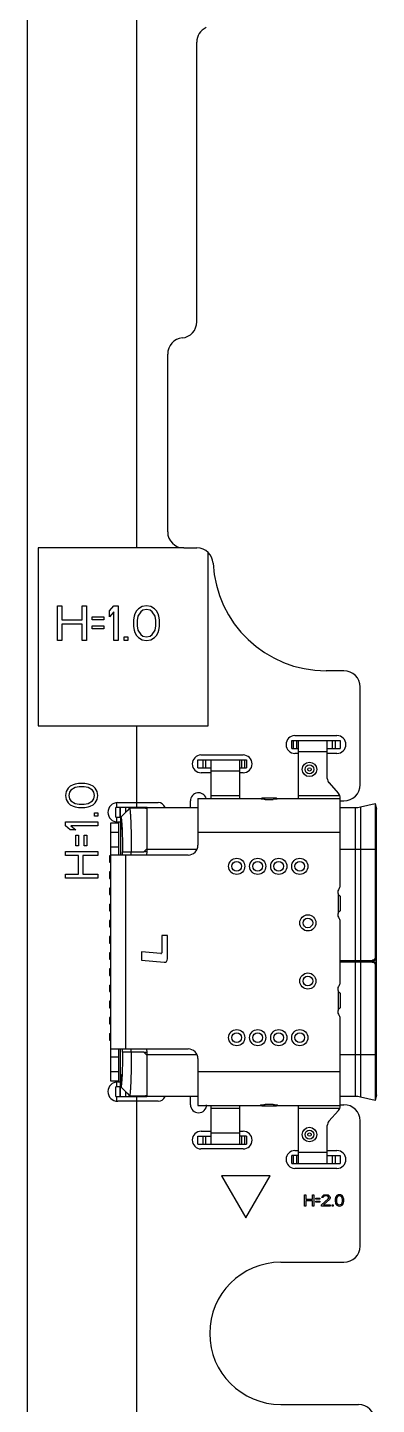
# Model space of a CAD drawing. Header units: millimetres. Extents: x 0 to 594, y 0 to 420.
# Drawn here: x 355.91 to 366.7, y 199.03 to 241.64 of the extents above; entities that cross this region are included whole.
import ezdxf

# ---------------------------------------------------------------- set-up
doc = ezdxf.new("R2010")
doc.units = ezdxf.units.MM
doc.header["$LTSCALE"] = 32.67
doc.layers.get('0').update_dxf_attribs({"linetype": 'CONTINUOUS'})

msp = doc.modelspace()

# ---------------------------------------------------------------- linework, layer by layer
at = {"color": 40, "linetype": 'CONTINUOUS'}
for p, q in [((355.909, 184.083), (355.909, 274.913)), ((359.291, 225.533), (359.291, 249.163)), ((360.741, 225.533), (356.241, 225.533)), ((356.241, 225.533), (356.241, 220.033)), ((361.491, 220.033), (361.491, 225.395)), ((356.241, 220.033), (361.491, 220.033)), ((359.291, 217.503), (359.291, 220.033)), ((358.661, 217.653), (358.661, 217.503)), ((358.661, 217.203), (358.661, 217.053)), ((358.661, 209.013), (358.661, 208.863)), ((358.661, 208.563), (358.661, 208.413)), ((359.291, 197.883), (359.291, 208.563)), ((363.409, 206.103), (361.909, 206.103)), ((361.909, 206.103), (362.659, 204.804)), ((362.659, 204.804), (363.409, 206.103))]:
    msp.add_line(p, q, dxfattribs=at)
at = {"color": 7, "linetype": 'CONTINUOUS'}
for p, q in [((361.141, 232.528), (361.141, 241.183)), ((360.241, 226.033), (360.241, 231.533)), ((360.741, 225.533), (361.146, 225.533)), ((365.691, 221.733), (365.141, 221.733)), ((366.191, 218.208), (366.191, 221.233)), ((364.076, 219.33), (364.076, 219.576)), ((364.077, 219.578), (365.576, 219.578)), ((364.169, 219.728), (365.476, 219.728)), ((364.276, 219.578), (364.276, 217.778)), ((365.176, 218.404), (365.176, 219.578)), ((365.576, 219.578), (365.576, 219.328)), ((361.176, 218.978), (362.676, 218.978)), ((361.176, 218.728), (361.176, 218.978)), ((361.269, 219.128), (362.576, 219.128)), ((361.576, 218.978), (361.576, 217.778)), ((362.476, 217.778), (362.476, 218.978)), ((362.676, 218.976), (362.676, 218.73)), ((364.077, 219.328), (364.276, 219.328)), ((364.276, 219.178), (364.176, 219.178)), ((365.176, 219.328), (365.576, 219.328)), ((365.476, 219.178), (365.176, 219.178)), ((361.176, 218.728), (361.576, 218.728)), ((361.576, 218.578), (361.276, 218.578)), ((362.476, 218.728), (362.676, 218.728)), ((362.576, 218.578), (362.476, 218.578)), ((365.227, 218.272), (365.526, 217.935)), ((360.946, 217.503), (360.946, 217.708)), ((361.176, 217.778), (363.151, 217.778)), ((361.176, 217.778), (361.176, 216.333)), ((363.151, 217.803), (363.601, 217.803)), ((363.151, 217.803), (363.151, 217.763)), ((363.251, 217.755), (363.501, 217.755)), ((363.601, 217.763), (363.601, 217.803)), ((363.601, 217.778), (365.576, 217.778)), ((363.651, 217.778), (363.651, 217.776)), ((365.576, 215.087), (365.576, 217.802)), ((365.576, 217.708), (365.691, 217.708)), ((359.531, 217.503), (358.636, 217.503)), ((358.636, 217.203), (358.636, 217.503)), ((358.696, 217.653), (359.946, 217.653)), ((358.786, 217.203), (358.786, 217.503)), ((358.986, 217.403), (358.802, 217.211)), ((359.061, 217.481), (358.986, 217.403)), ((359.061, 217.481), (358.986, 217.403)), ((359.506, 217.481), (359.061, 217.481)), ((359.531, 217.479), (359.531, 217.503)), ((359.606, 217.503), (361.176, 217.503)), ((359.606, 216.128), (359.606, 217.497)), ((365.576, 217.503), (366.046, 217.503)), ((366.2, 217.52), (366.658, 217.623)), ((366.658, 217.623), (366.696, 217.453)), ((366.658, 217.623), (366.658, 212.873)), ((366.696, 208.614), (366.696, 217.453)), ((358.486, 217.033), (358.736, 217.033)), ((358.486, 209.033), (358.486, 217.033)), ((358.636, 217.203), (358.802, 217.203)), ((358.786, 217.053), (358.696, 217.053)), ((358.736, 216.033), (358.736, 217.033)), ((358.802, 217.183), (358.786, 217.183)), ((358.786, 217.183), (358.786, 216.033)), ((358.802, 216.833), (358.802, 217.211)), ((358.802, 217.21), (358.802, 217.211)), ((358.804, 217.207), (358.802, 217.21)), ((358.802, 216.833), (358.786, 216.833)), ((358.802, 216.833), (358.786, 216.823)), ((358.486, 216.008), (358.44, 216.008)), ((358.44, 216.008), (358.44, 215.808)), ((360.876, 216.033), (358.486, 216.033)), ((358.839, 216.133), (359.506, 216.133)), ((358.839, 216.133), (358.839, 216.033)), ((359.102, 216.133), (359.102, 216.033)), ((359.506, 216.133), (359.606, 216.233)), ((358.44, 215.808), (358.486, 215.808)), ((358.486, 215.508), (358.44, 215.508)), ((358.44, 215.508), (358.44, 215.308)), ((358.44, 215.308), (358.486, 215.308)), ((358.486, 215.008), (358.44, 215.008)), ((358.44, 215.008), (358.44, 214.808)), ((358.44, 214.808), (358.486, 214.808)), ((365.526, 214.261), (365.526, 214.805)), ((365.576, 214.758), (365.576, 214.308)), ((358.44, 214.508), (358.486, 214.508)), ((358.44, 214.508), (358.44, 214.308)), ((358.44, 214.308), (358.486, 214.308)), ((358.486, 214.008), (358.44, 214.008)), ((358.44, 214.008), (358.44, 213.808)), ((365.576, 212.087), (365.576, 213.98)), ((358.44, 213.808), (358.486, 213.808)), ((358.486, 213.508), (358.44, 213.508)), ((358.44, 213.508), (358.44, 213.308)), ((360.237, 213.546), (360.057, 213.546)), ((360.057, 213.546), (360.057, 213.006)), ((360.237, 212.816), (360.237, 213.546)), ((358.44, 213.308), (358.486, 213.308)), ((360.03, 212.981), (359.427, 213.033)), ((359.427, 213.033), (359.427, 212.777)), ((358.486, 213.008), (358.44, 213.008)), ((358.44, 213.008), (358.44, 212.808)), ((358.44, 212.808), (358.486, 212.808)), ((359.427, 212.777), (360.128, 212.716)), ((365.576, 212.773), (366.621, 212.773)), ((366.621, 212.723), (365.576, 212.723)), ((366.296, 212.723), (366.296, 212.773)), ((366.446, 212.773), (366.446, 212.723)), ((366.602, 212.723), (366.602, 212.773)), ((366.658, 212.623), (366.658, 208.443)), ((358.486, 212.508), (358.44, 212.508)), ((358.44, 212.508), (358.44, 212.308)), ((358.44, 212.308), (358.486, 212.308)), ((358.44, 212.008), (358.486, 212.008)), ((358.44, 212.008), (358.44, 211.808)), ((358.44, 211.808), (358.486, 211.808)), ((365.526, 211.261), (365.526, 211.805)), ((365.576, 211.758), (365.576, 211.308)), ((358.486, 211.508), (358.44, 211.508)), ((358.44, 211.508), (358.44, 211.308)), ((358.44, 211.308), (358.486, 211.308)), ((358.486, 211.008), (358.44, 211.008)), ((358.44, 211.008), (358.44, 210.808)), ((365.576, 208.264), (365.576, 210.98)), ((358.44, 210.808), (358.486, 210.808)), ((358.44, 210.508), (358.486, 210.508)), ((358.44, 210.508), (358.44, 210.308)), ((358.44, 210.308), (358.486, 210.308)), ((358.486, 210.033), (360.876, 210.033)), ((358.736, 209.033), (358.736, 210.033)), ((358.786, 208.883), (358.786, 210.033)), ((358.839, 210.033), (358.839, 209.933)), ((359.102, 210.033), (359.102, 209.933)), ((359.506, 209.933), (358.839, 209.933)), ((359.506, 209.933), (359.606, 209.833)), ((359.606, 208.57), (359.606, 209.938)), ((361.176, 209.733), (361.176, 208.288)), ((358.786, 209.244), (358.802, 209.233)), ((358.802, 209.233), (358.786, 209.233)), ((358.802, 209.233), (358.802, 208.855)), ((358.736, 209.033), (358.486, 209.033)), ((358.802, 208.863), (358.636, 208.863)), ((358.636, 208.563), (358.636, 208.863)), ((358.696, 209.013), (358.786, 209.013)), ((358.802, 208.883), (358.786, 208.883)), ((358.786, 208.563), (358.786, 208.863)), ((358.802, 208.856), (358.804, 208.86)), ((358.802, 208.855), (358.802, 208.856)), ((358.802, 208.855), (358.986, 208.663)), ((358.636, 208.563), (359.531, 208.563)), ((359.946, 208.413), (358.696, 208.413)), ((358.986, 208.663), (359.061, 208.586)), ((358.986, 208.663), (359.061, 208.586)), ((359.061, 208.586), (359.506, 208.586)), ((359.531, 208.563), (359.531, 208.588)), ((361.176, 208.563), (359.606, 208.563)), ((360.946, 208.308), (360.946, 208.563)), ((366.046, 208.563), (365.576, 208.563)), ((366.658, 208.443), (366.2, 208.546)), ((366.696, 208.614), (366.658, 208.443)), ((361.176, 208.288), (363.151, 208.288)), ((361.576, 208.288), (361.576, 207.088)), ((362.476, 207.088), (362.476, 208.288)), ((363.101, 208.288), (363.101, 208.291)), ((363.151, 208.304), (363.151, 208.263)), ((363.601, 208.263), (363.151, 208.263)), ((363.501, 208.312), (363.251, 208.312)), ((363.601, 208.263), (363.601, 208.304)), ((363.601, 208.288), (365.576, 208.288)), ((364.276, 208.288), (364.276, 206.488)), ((365.526, 208.132), (365.227, 207.795)), ((365.576, 208.308), (365.691, 208.308)), ((361.276, 207.488), (361.576, 207.488)), ((362.476, 207.488), (362.576, 207.488)), ((365.176, 206.488), (365.176, 207.662)), ((366.191, 203.933), (366.191, 207.808)), ((361.176, 207.338), (361.576, 207.338)), ((361.176, 207.088), (361.176, 207.338)), ((361.176, 207.088), (362.676, 207.088)), ((362.676, 207.338), (362.476, 207.338)), ((362.676, 207.336), (362.676, 207.09)), ((362.576, 206.938), (361.269, 206.938)), ((364.076, 206.49), (364.076, 206.736)), ((364.276, 206.738), (364.077, 206.738)), ((364.176, 206.888), (364.276, 206.888)), ((365.176, 206.888), (365.476, 206.888)), ((365.176, 206.738), (365.576, 206.738)), ((365.576, 206.738), (365.576, 206.488)), ((364.077, 206.488), (365.576, 206.488)), ((365.476, 206.338), (364.169, 206.338)), ((363.741, 203.433), (365.691, 203.433)), ((363.741, 199.033), (366.141, 199.033))]:
    msp.add_line(p, q, dxfattribs=at)
at = {"color": 4, "linetype": 'CONTINUOUS'}
for p, q in [((356.835, 223.743), (356.969, 223.743)), ((356.835, 222.669), (356.835, 223.743)), ((356.969, 223.743), (356.969, 223.309)), ((357.596, 223.743), (357.73, 223.743)), ((357.596, 223.309), (357.596, 223.743)), ((357.73, 223.743), (357.73, 222.669)), ((358.446, 223.583), (358.58, 223.743)), ((358.58, 223.743), (358.715, 223.743)), ((358.715, 223.743), (358.715, 222.669)), ((359.453, 223.72), (359.341, 223.652)), ((359.587, 223.743), (359.453, 223.72)), ((359.721, 223.72), (359.587, 223.743)), ((359.833, 223.652), (359.721, 223.72)), ((356.969, 223.309), (357.596, 223.309)), ((357.909, 223.401), (358.267, 223.401)), ((357.909, 223.309), (357.909, 223.401)), ((358.267, 223.309), (357.909, 223.309)), ((358.267, 223.401), (358.267, 223.309)), ((358.446, 223.401), (358.446, 223.583)), ((358.58, 223.561), (358.446, 223.401)), ((358.58, 222.669), (358.58, 223.561)), ((359.207, 223.423), (359.184, 223.309)), ((359.184, 223.309), (359.184, 223.104)), ((359.229, 223.492), (359.207, 223.423)), ((359.274, 223.583), (359.229, 223.492)), ((359.341, 223.652), (359.274, 223.583)), ((359.319, 223.423), (359.296, 223.286)), ((359.296, 223.286), (359.296, 223.126)), ((359.408, 223.561), (359.319, 223.423)), ((359.475, 223.606), (359.408, 223.561)), ((359.587, 223.629), (359.475, 223.606)), ((359.699, 223.606), (359.587, 223.629)), ((359.766, 223.561), (359.699, 223.606)), ((359.856, 223.423), (359.766, 223.561)), ((359.9, 223.583), (359.833, 223.652)), ((359.878, 223.286), (359.856, 223.423)), ((359.878, 223.126), (359.878, 223.286)), ((359.945, 223.492), (359.9, 223.583)), ((359.967, 223.423), (359.945, 223.492)), ((359.99, 223.309), (359.967, 223.423)), ((359.99, 223.104), (359.99, 223.309)), ((357.596, 223.172), (356.969, 223.172)), ((356.969, 223.172), (356.969, 222.669)), ((357.596, 222.669), (357.596, 223.172)), ((357.909, 223.126), (358.267, 223.126)), ((357.909, 223.035), (357.909, 223.126)), ((358.267, 223.035), (357.909, 223.035)), ((358.267, 223.126), (358.267, 223.035)), ((359.184, 223.104), (359.207, 222.989)), ((359.207, 222.989), (359.229, 222.921)), ((359.229, 222.921), (359.274, 222.829)), ((359.274, 222.829), (359.341, 222.761)), ((359.296, 223.126), (359.319, 222.989)), ((359.319, 222.989), (359.408, 222.852)), ((359.408, 222.852), (359.475, 222.807)), ((359.699, 222.807), (359.766, 222.852)), ((359.766, 222.852), (359.856, 222.989)), ((359.833, 222.761), (359.9, 222.829)), ((359.856, 222.989), (359.878, 223.126)), ((359.9, 222.829), (359.945, 222.921)), ((359.945, 222.921), (359.967, 222.989)), ((359.967, 222.989), (359.99, 223.104)), ((356.969, 222.669), (356.835, 222.669)), ((357.73, 222.669), (357.596, 222.669)), ((358.715, 222.669), (358.58, 222.669)), ((358.894, 222.784), (359.005, 222.784)), ((358.894, 222.669), (358.894, 222.784)), ((359.005, 222.669), (358.894, 222.669)), ((359.005, 222.784), (359.005, 222.669)), ((359.341, 222.761), (359.453, 222.692)), ((359.453, 222.692), (359.587, 222.669)), ((359.475, 222.807), (359.587, 222.784)), ((359.587, 222.784), (359.699, 222.807)), ((359.587, 222.669), (359.721, 222.692)), ((359.721, 222.692), (359.833, 222.761)), ((357.231, 218.168), (357.167, 218.105)), ((357.316, 218.209), (357.231, 218.168)), ((357.38, 218.126), (357.252, 218.043)), ((357.38, 218.23), (357.316, 218.209)), ((357.486, 218.251), (357.38, 218.23)), ((357.508, 218.147), (357.38, 218.126)), ((357.678, 218.251), (357.486, 218.251)), ((357.657, 218.147), (357.508, 218.147)), ((357.784, 218.126), (357.657, 218.147)), ((357.784, 218.23), (357.678, 218.251)), ((357.848, 218.209), (357.784, 218.23)), ((357.912, 218.043), (357.784, 218.126)), ((357.933, 218.168), (357.848, 218.209)), ((357.997, 218.105), (357.933, 218.168)), ((357.103, 218.001), (357.082, 217.876)), ((357.082, 217.876), (357.103, 217.751)), ((357.167, 218.105), (357.103, 218.001)), ((357.103, 217.751), (357.167, 217.647)), ((357.21, 217.98), (357.188, 217.876)), ((357.188, 217.876), (357.21, 217.772)), ((357.252, 218.043), (357.21, 217.98)), ((357.21, 217.772), (357.252, 217.709)), ((357.252, 217.709), (357.38, 217.626)), ((357.784, 217.626), (357.912, 217.709)), ((357.954, 217.98), (357.912, 218.043)), ((357.912, 217.709), (357.954, 217.772)), ((357.976, 217.876), (357.954, 217.98)), ((357.954, 217.772), (357.976, 217.876)), ((358.061, 218.001), (357.997, 218.105)), ((357.997, 217.647), (358.061, 217.751)), ((358.082, 217.876), (358.061, 218.001)), ((358.061, 217.751), (358.082, 217.876)), ((357.167, 217.647), (357.231, 217.584)), ((357.231, 217.584), (357.316, 217.543)), ((357.316, 217.543), (357.38, 217.522)), ((357.38, 217.626), (357.508, 217.605)), ((357.38, 217.522), (357.486, 217.501)), ((357.486, 217.501), (357.678, 217.501)), ((357.508, 217.605), (357.657, 217.605)), ((357.657, 217.605), (357.784, 217.626)), ((357.678, 217.501), (357.784, 217.522)), ((357.784, 217.522), (357.848, 217.543)), ((357.848, 217.543), (357.933, 217.584)), ((357.933, 217.584), (357.997, 217.647)), ((357.976, 217.334), (358.082, 217.334)), ((357.976, 217.23), (357.976, 217.334)), ((358.082, 217.334), (358.082, 217.23)), ((357.082, 217.063), (358.082, 217.063)), ((357.082, 216.938), (357.082, 217.063)), ((357.231, 216.813), (357.082, 216.938)), ((358.082, 216.938), (357.252, 216.938)), ((357.252, 216.938), (357.401, 216.813)), ((358.082, 217.23), (357.976, 217.23)), ((358.082, 217.063), (358.082, 216.938)), ((357.401, 216.813), (357.231, 216.813)), ((357.401, 216.647), (357.486, 216.647)), ((357.401, 216.313), (357.401, 216.647)), ((357.486, 216.647), (357.486, 216.313)), ((357.657, 216.647), (357.742, 216.647)), ((357.657, 216.313), (357.657, 216.647)), ((357.742, 216.647), (357.742, 216.313)), ((357.082, 216.147), (358.082, 216.147)), ((357.082, 216.022), (357.082, 216.147)), ((357.486, 216.022), (357.082, 216.022)), ((357.486, 216.313), (357.401, 216.313)), ((357.486, 215.438), (357.486, 216.022)), ((358.082, 216.022), (357.614, 216.022)), ((357.614, 216.022), (357.614, 215.438)), ((357.742, 216.313), (357.657, 216.313)), ((358.082, 216.147), (358.082, 216.022)), ((357.082, 215.438), (357.486, 215.438)), ((357.082, 215.313), (357.082, 215.438)), ((358.082, 215.313), (357.082, 215.313)), ((357.614, 215.438), (358.082, 215.438)), ((358.082, 215.438), (358.082, 215.313)), ((364.47, 205.524), (364.514, 205.524)), ((364.47, 205.171), (364.47, 205.524)), ((364.514, 205.524), (364.514, 205.381)), ((364.514, 205.381), (364.721, 205.381)), ((364.721, 205.524), (364.765, 205.524)), ((364.721, 205.381), (364.721, 205.524)), ((364.765, 205.524), (364.765, 205.171)), ((364.824, 205.411), (364.941, 205.411)), ((364.824, 205.381), (364.824, 205.411)), ((364.941, 205.381), (364.824, 205.381)), ((364.941, 205.411), (364.941, 205.381)), ((365, 205.208), (365.207, 205.396)), ((365.008, 205.441), (365.015, 205.471)), ((365.045, 205.441), (365.008, 205.441)), ((365.015, 205.471), (365.045, 205.502)), ((365.045, 205.502), (365.074, 205.517)), ((365.059, 205.464), (365.045, 205.441)), ((365.081, 205.479), (365.059, 205.464)), ((365.243, 205.374), (365.059, 205.208)), ((365.074, 205.517), (365.126, 205.524)), ((365.118, 205.487), (365.081, 205.479)), ((365.148, 205.487), (365.118, 205.487)), ((365.126, 205.524), (365.155, 205.524)), ((365.185, 205.479), (365.148, 205.487)), ((365.155, 205.524), (365.199, 205.517)), ((365.207, 205.464), (365.185, 205.479)), ((365.199, 205.517), (365.229, 205.502)), ((365.221, 205.441), (365.207, 205.464)), ((365.207, 205.396), (365.221, 205.426)), ((365.221, 205.426), (365.221, 205.441)), ((365.229, 205.502), (365.258, 205.471)), ((365.258, 205.396), (365.243, 205.374)), ((365.258, 205.471), (365.266, 205.441)), ((365.266, 205.426), (365.258, 205.396)), ((365.266, 205.441), (365.266, 205.426)), ((365.428, 205.419), (365.42, 205.381)), ((365.42, 205.381), (365.42, 205.313)), ((365.435, 205.441), (365.428, 205.419)), ((365.45, 205.471), (365.435, 205.441)), ((365.472, 205.494), (365.45, 205.471)), ((365.464, 205.419), (365.457, 205.374)), ((365.457, 205.374), (365.457, 205.321)), ((365.494, 205.464), (365.464, 205.419)), ((365.509, 205.517), (365.472, 205.494)), ((365.516, 205.479), (365.494, 205.464)), ((365.553, 205.524), (365.509, 205.517)), ((365.553, 205.487), (365.516, 205.479)), ((365.597, 205.517), (365.553, 205.524)), ((365.59, 205.479), (365.553, 205.487)), ((365.612, 205.464), (365.59, 205.479)), ((365.634, 205.494), (365.597, 205.517)), ((365.641, 205.419), (365.612, 205.464)), ((365.656, 205.471), (365.634, 205.494)), ((365.649, 205.374), (365.641, 205.419)), ((365.649, 205.321), (365.649, 205.374)), ((365.671, 205.441), (365.656, 205.471)), ((365.678, 205.419), (365.671, 205.441)), ((365.685, 205.381), (365.678, 205.419)), ((365.685, 205.313), (365.685, 205.381)), ((364.514, 205.171), (364.47, 205.171)), ((364.721, 205.336), (364.514, 205.336)), ((364.514, 205.336), (364.514, 205.171)), ((364.721, 205.171), (364.721, 205.336)), ((364.765, 205.171), (364.721, 205.171)), ((364.824, 205.321), (364.941, 205.321)), ((364.824, 205.291), (364.824, 205.321)), ((364.941, 205.291), (364.824, 205.291)), ((364.941, 205.321), (364.941, 205.291)), ((365, 205.171), (365, 205.208)), ((365.266, 205.171), (365, 205.171)), ((365.059, 205.208), (365.266, 205.208)), ((365.266, 205.208), (365.266, 205.171)), ((365.325, 205.208), (365.361, 205.208)), ((365.325, 205.171), (365.325, 205.208)), ((365.361, 205.171), (365.325, 205.171)), ((365.361, 205.208), (365.361, 205.171)), ((365.42, 205.313), (365.428, 205.276)), ((365.428, 205.276), (365.435, 205.253)), ((365.435, 205.253), (365.45, 205.223)), ((365.45, 205.223), (365.472, 205.201)), ((365.457, 205.321), (365.464, 205.276)), ((365.464, 205.276), (365.494, 205.231)), ((365.472, 205.201), (365.509, 205.178)), ((365.494, 205.231), (365.516, 205.216)), ((365.509, 205.178), (365.553, 205.171)), ((365.516, 205.216), (365.553, 205.208)), ((365.553, 205.208), (365.59, 205.216)), ((365.553, 205.171), (365.597, 205.178)), ((365.59, 205.216), (365.612, 205.231)), ((365.597, 205.178), (365.634, 205.201)), ((365.612, 205.231), (365.641, 205.276)), ((365.634, 205.201), (365.656, 205.223)), ((365.641, 205.276), (365.649, 205.321)), ((365.656, 205.223), (365.671, 205.253)), ((365.671, 205.253), (365.678, 205.276)), ((365.678, 205.276), (365.685, 205.313))]:
    msp.add_line(p, q, dxfattribs=at)
at = {"color": 9, "linetype": 'CONTINUOUS'}
for p, q in [((364.12, 219.578), (364.12, 219.328)), ((364.232, 219.328), (364.232, 219.578)), ((365.326, 219.578), (365.326, 219.328)), ((365.426, 219.328), (365.426, 219.578)), ((361.326, 218.978), (361.326, 218.728)), ((361.426, 218.728), (361.426, 218.978)), ((362.52, 218.978), (362.52, 218.728)), ((362.632, 218.728), (362.632, 218.978)), ((365.176, 219.228), (364.276, 219.228)), ((362.476, 218.628), (361.576, 218.628)), ((361.576, 217.878), (362.476, 217.878)), ((364.276, 217.878), (365.561, 217.878)), ((358.765, 217.503), (358.765, 217.203)), ((358.936, 217.503), (358.936, 217.351)), ((359.456, 217.481), (359.456, 217.503)), ((366.046, 212.773), (366.046, 217.503)), ((366.2, 217.52), (366.2, 212.773)), ((358.736, 216.733), (358.486, 216.733)), ((365.576, 216.728), (361.176, 216.728)), ((358.486, 216.283), (358.736, 216.283)), ((358.936, 216.033), (358.936, 210.033)), ((359.606, 216.133), (359.506, 216.133)), ((361.144, 216.203), (359.606, 216.203)), ((366.696, 216.203), (365.576, 216.203)), ((366.046, 208.563), (366.046, 212.723)), ((366.2, 212.723), (366.2, 208.546)), ((366.658, 212.873), (366.696, 212.873)), ((366.696, 212.623), (366.658, 212.623)), ((358.736, 209.783), (358.486, 209.783)), ((359.506, 209.933), (359.606, 209.933)), ((359.606, 209.863), (361.144, 209.863)), ((365.576, 209.863), (366.696, 209.863)), ((358.486, 209.333), (358.736, 209.333)), ((361.176, 209.338), (365.576, 209.338)), ((358.765, 208.863), (358.765, 208.563)), ((358.936, 208.715), (358.936, 208.563)), ((359.456, 208.563), (359.456, 208.586)), ((362.476, 208.188), (361.576, 208.188)), ((365.561, 208.188), (364.276, 208.188)), ((361.326, 207.338), (361.326, 207.088)), ((361.426, 207.088), (361.426, 207.338)), ((361.576, 207.438), (362.476, 207.438)), ((362.52, 207.338), (362.52, 207.088)), ((362.632, 207.088), (362.632, 207.338)), ((364.12, 206.738), (364.12, 206.488)), ((364.232, 206.488), (364.232, 206.738)), ((364.276, 206.838), (365.176, 206.838)), ((365.326, 206.738), (365.326, 206.488)), ((365.426, 206.488), (365.426, 206.738))]:
    msp.add_line(p, q, dxfattribs=at)
for centre, radius in [((364.626, 218.683), 0.225), ((364.626, 218.683), 0.138), ((364.626, 218.683), 0.0518), ((362.376, 215.683), 0.15), ((363.026, 215.683), 0.15), ((363.676, 215.683), 0.15), ((364.326, 215.683), 0.15), ((364.576, 213.933), 0.15), ((364.576, 212.133), 0.15), ((362.376, 210.383), 0.15), ((363.026, 210.383), 0.15), ((363.676, 210.383), 0.15), ((364.326, 210.383), 0.15), ((364.626, 207.383), 0.225), ((364.626, 207.383), 0.138), ((364.626, 207.383), 0.0518)]:
    msp.add_circle(centre, radius, dxfattribs=at)
at = {"color": 7, "linetype": 'CONTINUOUS'}
for centre in [(362.376, 215.683), (363.026, 215.683), (363.676, 215.683), (364.326, 215.683), (364.576, 213.933), (364.576, 212.133), (362.376, 210.383), (363.026, 210.383), (363.676, 210.383), (364.326, 210.383)]:
    msp.add_circle(centre, 0.25, dxfattribs=at)
for centre, radius, start, end in [((361.641, 241.183), 0.5, 115.3641, 180), ((360.641, 232.528), 0.5, 275.7392, 360), ((360.741, 231.533), 0.5, 95.7392, 180), ((360.741, 226.033), 0.5, 180, 270), ((361.146, 225.033), 0.5, 2.866, 90), ((365.141, 225.233), 3.5, 182.866, 270), ((365.691, 221.233), 0.5, 0, 90), ((364.176, 219.453), 0.275, 91.5566, 270), ((365.476, 219.453), 0.275, 270, 90), ((361.276, 218.853), 0.275, 91.5566, 270), ((362.576, 218.853), 0.275, 270, 90), ((365.376, 218.404), 0.2, 180, 221.6335), ((365.691, 218.208), 0.5, 270, 360), ((361.196, 217.708), 0.25, 17.3551, 180), ((365.376, 217.802), 0.2, 0, 41.6335), ((358.696, 217.353), 0.3, 90, 270), ((359.946, 217.423), 0.23, 21.2819, 90), ((366.046, 218.203), 0.7, 270, 282.6666), ((359.406, 216.128), 0.2, 331.6406, 360), ((360.876, 216.333), 0.3, 270, 360), ((365.651, 214.888), 0.15, 138.5904, 240), ((365.426, 215.087), 0.15, 318.5904, 360), ((365.651, 214.178), 0.15, 120, 221.4096), ((365.426, 213.98), 0.15, 0, 41.4096), ((360.032, 213.006), 0.025, 265, 360), ((360.137, 212.816), 0.1, 264.9004, 360), ((365.651, 211.888), 0.15, 138.5904, 240), ((365.426, 212.087), 0.15, 318.5904, 360), ((365.651, 211.178), 0.15, 120, 221.4096), ((365.426, 210.98), 0.15, 0, 41.4096), ((359.406, 209.938), 0.2, 0, 28.3594), ((360.876, 209.733), 0.3, 0, 90), ((358.696, 208.713), 0.3, 90, 270), ((359.946, 208.643), 0.23, 270, 338.7157), ((366.046, 207.863), 0.7, 77.3334, 90), ((361.196, 208.308), 0.25, 180, 360), ((365.376, 208.264), 0.2, 318.3665, 360), ((365.691, 207.808), 0.5, 0, 90), ((361.276, 207.213), 0.275, 90, 268.4434), ((362.576, 207.213), 0.275, 270, 90), ((365.376, 207.662), 0.2, 138.3665, 180), ((364.176, 206.613), 0.275, 90, 268.4434), ((365.476, 206.613), 0.275, 270, 90), ((365.691, 203.933), 0.5, 270, 360), ((363.741, 201.233), 2.2, 90, 270), ((366.141, 198.533), 0.5, 0, 90)]:
    msp.add_arc(centre, radius, start, end, dxfattribs=at)
for centre, major_axis, ratio, start_param, end_param in [((364.226, 219.576), (0.15, 0), 0.166667, 3.060624, 3.141593), ((362.526, 218.976), (0.15, 0), 0.166667, 0, 0.080969), ((364.226, 219.33), (0.15, 0), 0.166667, -3.141593, -3.060624), ((362.526, 218.73), (0.15, 0), 0.166667, -0.080969, 0), ((359.426, 216.133), (1.35, 0), 1, 1.440007, 1.511502), ((366.621, 212.873), (0, 0.1), 0.756386, -3.141593, -1.570796), ((366.621, 212.623), (0, 0.1), 0.756386, -1.570796, 0), ((359.426, 209.933), (1.35, 0), 1, -1.511502, -1.440005), ((362.526, 207.336), (0.15, 0), 0.166667, 0, 0.080969), ((362.526, 207.09), (0.15, 0), 0.166667, -0.080969, 0), ((364.226, 206.736), (0.15, 0), 0.166667, 3.060624, 3.141593), ((364.226, 206.49), (0.15, 0), 0.166667, 3.141593, 3.222561)]:
    msp.add_ellipse(centre, major_axis=major_axis, ratio=ratio, start_param=start_param, end_param=end_param, dxfattribs=at)
for points, knots in [([(363.15, 217.763), (363.143, 217.764), (363.131, 217.766), (363.117, 217.769), (363.109, 217.772), (363.105, 217.773), (363.103, 217.774), (363.101, 217.776), (363.101, 217.776)], [0, 0, 0, 0, 0.410157, 0.720262, 0.833725, 0.917769, 0.972301, 1, 1, 1, 1]), ([(363.251, 217.755), (363.242, 217.755), (363.208, 217.756), (363.175, 217.759), (363.15, 217.763)], [0, 0, 0, 0, 0.272422, 1, 1, 1, 1]), ([(363.602, 217.763), (363.595, 217.762), (363.562, 217.757), (363.528, 217.755), (363.501, 217.755)], [0, 0, 0, 0, 0.219068, 1, 1, 1, 1]), ([(363.651, 217.776), (363.651, 217.776), (363.65, 217.774), (363.648, 217.773), (363.644, 217.772), (363.635, 217.769), (363.621, 217.766), (363.609, 217.764), (363.602, 217.763)], [0, 0, 0, 0, 0.027685, 0.082198, 0.166243, 0.27972, 0.589843, 1, 1, 1, 1]), ([(359.061, 217.481), (359.063, 217.478), (359.066, 217.469), (359.07, 217.452), (359.075, 217.428), (359.079, 217.397), (359.082, 217.358), (359.088, 217.294), (359.091, 217.242), (359.092, 217.206)], [0, 0, 0, 0, 0.037883, 0.100991, 0.189651, 0.303615, 0.442369, 0.605287, 1, 1, 1, 1]), ([(359.606, 217.497), (359.604, 217.499), (359.596, 217.501), (359.58, 217.503), (359.558, 217.503), (359.541, 217.503), (359.531, 217.503)], [0, 0, 0, 0, 0.118054, 0.325822, 0.625089, 1, 1, 1, 1]), ([(358.812, 217.181), (358.811, 217.186), (358.809, 217.195), (358.806, 217.204), (358.804, 217.207)], [0, 0, 0, 0, 0.586913, 1, 1, 1, 1]), ([(358.855, 216.133), (358.855, 216.25), (358.853, 216.422), (358.848, 216.643), (358.843, 216.792), (358.837, 216.922), (358.83, 217.03), (358.822, 217.114), (358.816, 217.162), (358.812, 217.181)], [0, 0, 0, 0, 0.334727, 0.490689, 0.633407, 0.758711, 0.863125, 0.94419, 1, 1, 1, 1]), ([(359.092, 217.206), (359.096, 217.134), (359.103, 216.976), (359.113, 216.619), (359.115, 216.333), (359.114, 216.133)], [0, 0, 0, 0, 0.200224, 0.44234, 1, 1, 1, 1]), ([(366.658, 212.873), (366.658, 212.86), (366.653, 212.834), (366.631, 212.801), (366.599, 212.779), (366.573, 212.773), (366.56, 212.773)], [0, 0, 0, 0, 0.252875, 0.504023, 0.752816, 1, 1, 1, 1]), ([(366.56, 212.723), (366.573, 212.723), (366.599, 212.718), (366.631, 212.696), (366.653, 212.663), (366.658, 212.636), (366.658, 212.623)], [0, 0, 0, 0, 0.247184, 0.495977, 0.747125, 1, 1, 1, 1]), ([(358.812, 208.886), (358.816, 208.905), (358.822, 208.953), (358.83, 209.037), (358.837, 209.145), (358.843, 209.275), (358.848, 209.423), (358.853, 209.645), (358.855, 209.816), (358.855, 209.933)], [0, 0, 0, 0, 0.055814, 0.136881, 0.241295, 0.366599, 0.509317, 0.665277, 1, 1, 1, 1]), ([(359.114, 209.933), (359.115, 209.734), (359.113, 209.448), (359.103, 209.09), (359.096, 208.932), (359.092, 208.861)], [0, 0, 0, 0, 0.557661, 0.799776, 1, 1, 1, 1]), ([(358.804, 208.86), (358.806, 208.863), (358.809, 208.872), (358.811, 208.881), (358.812, 208.886)], [0, 0, 0, 0, 0.413089, 1, 1, 1, 1]), ([(359.092, 208.861), (359.091, 208.824), (359.088, 208.773), (359.082, 208.709), (359.079, 208.67), (359.075, 208.639), (359.07, 208.615), (359.066, 208.598), (359.063, 208.589), (359.061, 208.586)], [0, 0, 0, 0, 0.394712, 0.557629, 0.696383, 0.810346, 0.899006, 0.962116, 1, 1, 1, 1]), ([(359.531, 208.563), (359.541, 208.563), (359.558, 208.563), (359.58, 208.564), (359.596, 208.566), (359.604, 208.568), (359.606, 208.57)], [0, 0, 0, 0, 0.374898, 0.674184, 0.88197, 1, 1, 1, 1]), ([(359.602, 208.595), (359.603, 208.595), (359.604, 208.596), (359.606, 208.597), (359.606, 208.598)], [0, 0, 0, 0, 0.280468, 1, 1, 1, 1]), ([(363.101, 208.291), (363.101, 208.291), (363.103, 208.292), (363.105, 208.293), (363.109, 208.295), (363.117, 208.298), (363.131, 208.301), (363.143, 208.303), (363.15, 208.304)], [0, 0, 0, 0, 0.027685, 0.082198, 0.166243, 0.27972, 0.589843, 1, 1, 1, 1]), ([(363.15, 208.304), (363.158, 208.305), (363.191, 208.31), (363.225, 208.312), (363.251, 208.312)], [0, 0, 0, 0, 0.219068, 1, 1, 1, 1]), ([(363.501, 208.312), (363.511, 208.312), (363.544, 208.311), (363.578, 208.308), (363.603, 208.304)], [0, 0, 0, 0, 0.272412, 1, 1, 1, 1]), ([(363.603, 208.304), (363.609, 208.303), (363.621, 208.301), (363.635, 208.298), (363.644, 208.295), (363.648, 208.293), (363.65, 208.292), (363.651, 208.291), (363.651, 208.291)], [0, 0, 0, 0, 0.410129, 0.720252, 0.83373, 0.917777, 0.972305, 1, 1, 1, 1])]:
    msp.add_open_spline(points, degree=3, knots=knots, dxfattribs=at)

doc.saveas('drawing.dxf')
